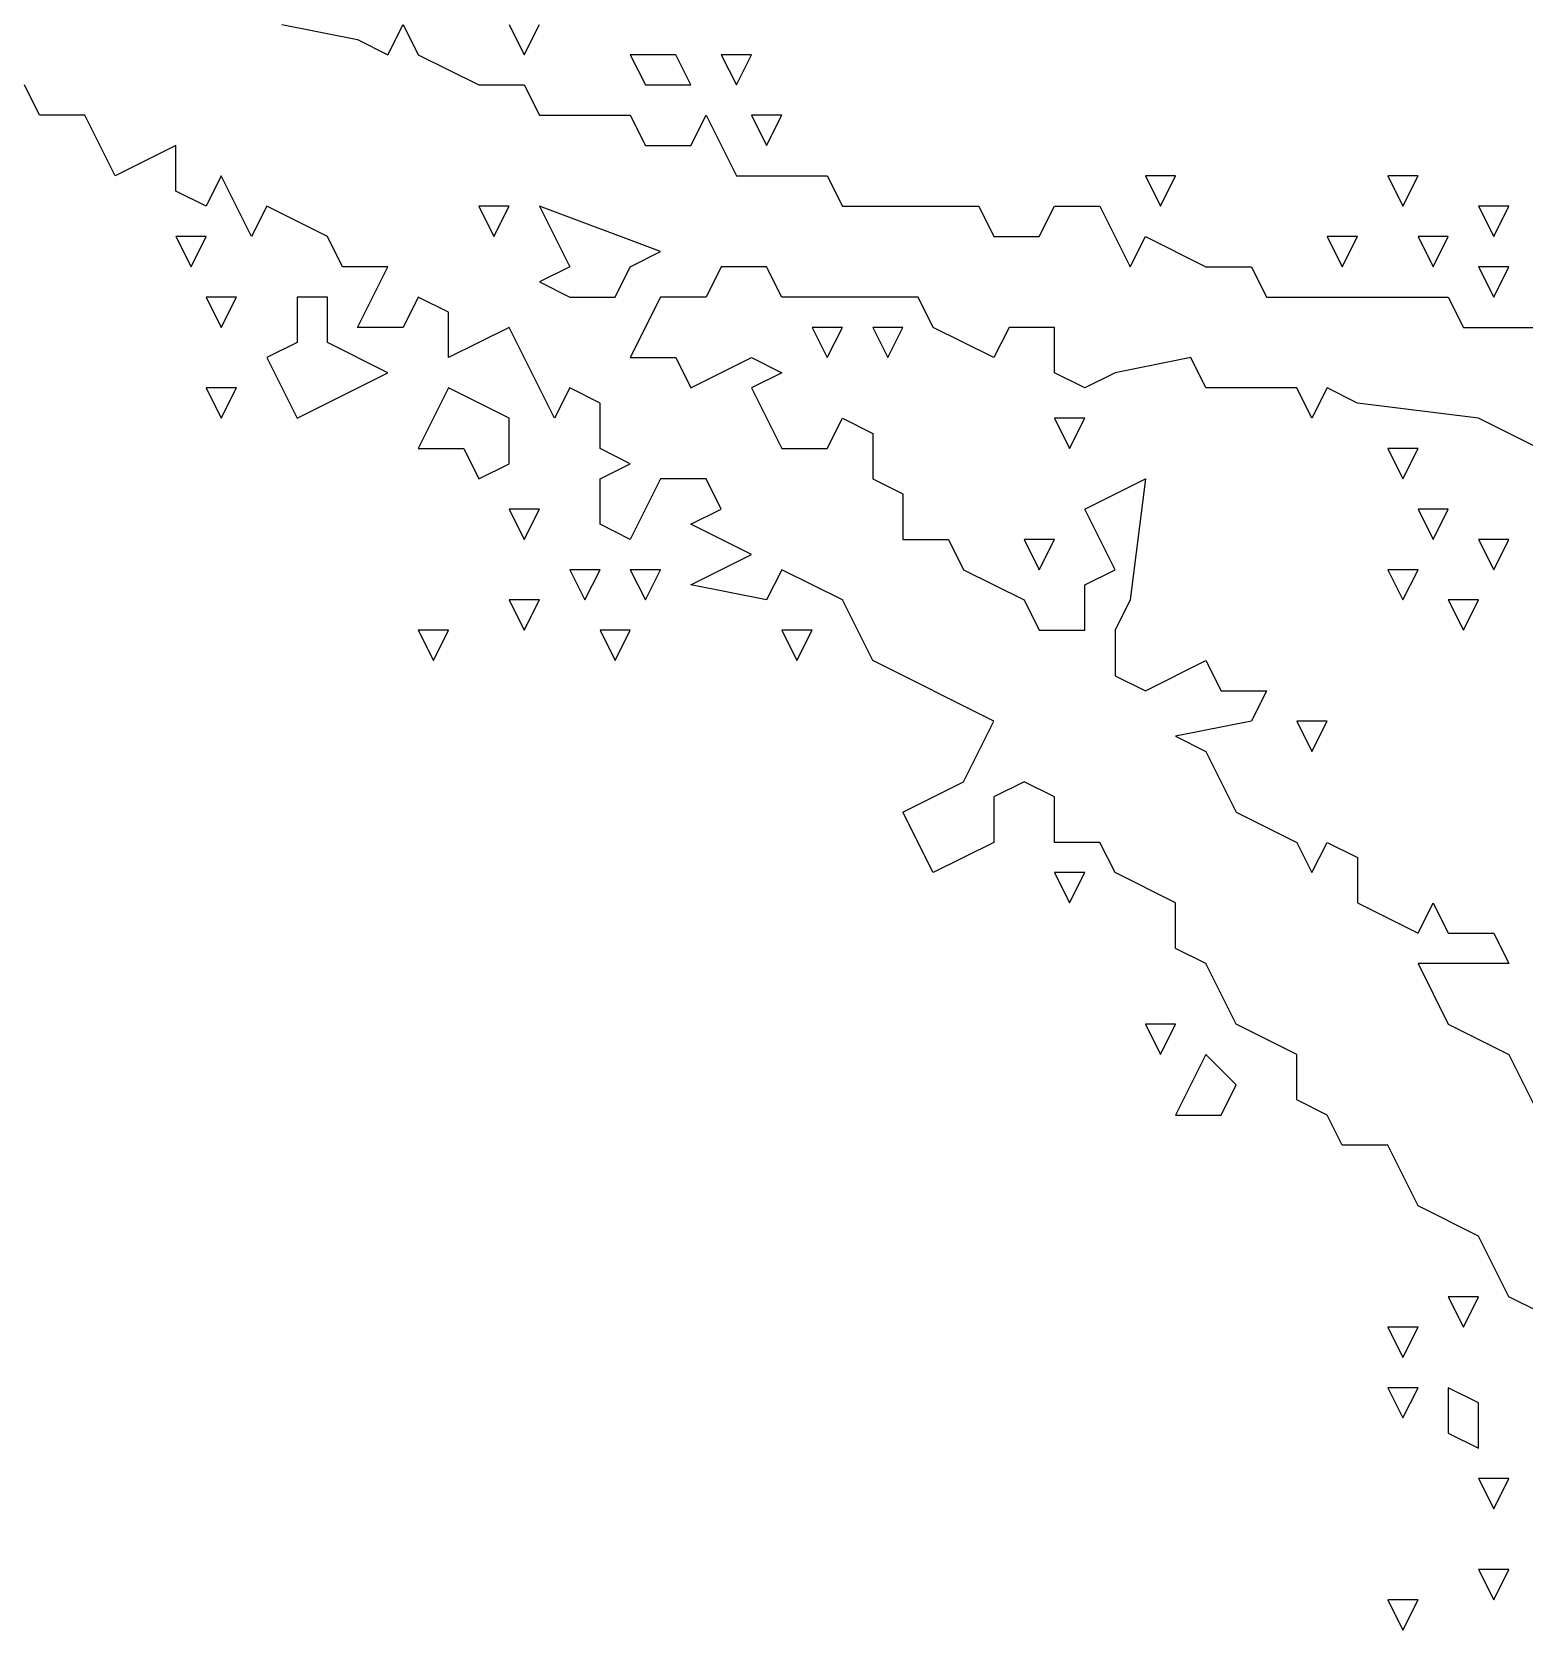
# Model space of a CAD drawing. Extents: x 2 to 124, y 0 to 170.
# Drawn here: x 43.43 to 51.35, y 85 to 93.49 of the extents above; entities that cross this region are included whole.
import ezdxf

# ---------------------------------------------------------------- set-up
doc = ezdxf.new("R2010")
doc.units = 0
doc.layers.add('Layer0', color=7, linetype='Continuous')

msp = doc.modelspace()

# ---------------------------------------------------------------- linework, layer by layer
at = {"layer": 'Layer0', "color": 5, "linetype": 'CONTINUOUS'}
for p, q in [((44.75379, 93.5322, 0.1), (45.15625, 93.4517, 0.1)), ((45.31723, 93.37121, 0.1), (45.39773, 93.5322, 0.1)), ((45.39773, 93.5322, 0.1), (45.47822, 93.37121, 0.1)), ((45.96117, 93.5322, 0.1), (46.04167, 93.37121, 0.1)), ((46.04167, 93.37121, 0.1), (46.12216, 93.5322, 0.1)), ((45.15625, 93.4517, 0.1), (45.31723, 93.37121, 0.1)), ((45.47822, 93.37121, 0.1), (45.80019, 93.21023, 0.1)), ((46.60511, 93.37121, 0.1), (46.68561, 93.21023, 0.1)), ((46.84659, 93.37121, 0.1), (46.60511, 93.37121, 0.1)), ((46.92708, 93.21023, 0.1), (46.84659, 93.37121, 0.1)), ((47.08807, 93.37121, 0.1), (47.16856, 93.21023, 0.1)), ((47.24905, 93.37121, 0.1), (47.08807, 93.37121, 0.1)), ((47.16856, 93.21023, 0.1), (47.24905, 93.37121, 0.1)), ((43.46591, 93.04924, 0.1), (43.38542, 93.21023, 0.1)), ((45.80019, 93.21023, 0.1), (46.04167, 93.21023, 0.1)), ((46.04167, 93.21023, 0.1), (46.12216, 93.04924, 0.1)), ((46.68561, 93.21023, 0.1), (46.92708, 93.21023, 0.1)), ((43.70739, 93.04924, 0.1), (43.46591, 93.04924, 0.1)), ((43.86837, 92.72727, 0.1), (43.70739, 93.04924, 0.1)), ((46.12216, 93.04924, 0.1), (46.60511, 93.04924, 0.1)), ((46.60511, 93.04924, 0.1), (46.68561, 92.88826, 0.1)), ((46.92708, 92.88826, 0.1), (47.00758, 93.04924, 0.1)), ((47.00758, 93.04924, 0.1), (47.16856, 92.72727, 0.1)), ((47.24905, 93.04924, 0.1), (47.32955, 92.88826, 0.1)), ((47.41004, 93.04924, 0.1), (47.24905, 93.04924, 0.1)), ((47.32955, 92.88826, 0.1), (47.41004, 93.04924, 0.1)), ((44.19034, 92.88826, 0.1), (43.86837, 92.72727, 0.1)), ((44.19034, 92.64678, 0.1), (44.19034, 92.88826, 0.1)), ((46.68561, 92.88826, 0.1), (46.92708, 92.88826, 0.1)), ((44.43182, 92.72727, 0.1), (44.35133, 92.56629, 0.1)), ((44.5928, 92.4053, 0.1), (44.43182, 92.72727, 0.1)), ((47.16856, 92.72727, 0.1), (47.65152, 92.72727, 0.1)), ((47.65152, 92.72727, 0.1), (47.73201, 92.56629, 0.1)), ((49.34186, 92.72727, 0.1), (49.42235, 92.56629, 0.1)), ((49.50284, 92.72727, 0.1), (49.34186, 92.72727, 0.1)), ((49.42235, 92.56629, 0.1), (49.50284, 92.72727, 0.1)), ((50.62973, 92.72727, 0.1), (50.71023, 92.56629, 0.1)), ((50.79072, 92.72727, 0.1), (50.62973, 92.72727, 0.1)), ((50.71023, 92.56629, 0.1), (50.79072, 92.72727, 0.1)), ((44.35133, 92.56629, 0.1), (44.19034, 92.64678, 0.1)), ((44.6733, 92.56629, 0.1), (44.5928, 92.4053, 0.1)), ((44.99527, 92.4053, 0.1), (44.6733, 92.56629, 0.1)), ((45.80019, 92.56629, 0.1), (45.88068, 92.4053, 0.1)), ((45.96117, 92.56629, 0.1), (45.80019, 92.56629, 0.1)), ((45.88068, 92.4053, 0.1), (45.96117, 92.56629, 0.1)), ((46.12216, 92.56629, 0.1), (46.28314, 92.24432, 0.1)), ((46.7661, 92.32481, 0.1), (46.12216, 92.56629, 0.1)), ((47.73201, 92.56629, 0.1), (48.45644, 92.56629, 0.1)), ((48.45644, 92.56629, 0.1), (48.53693, 92.4053, 0.1)), ((48.77841, 92.4053, 0.1), (48.8589, 92.56629, 0.1)), ((48.8589, 92.56629, 0.1), (49.10038, 92.56629, 0.1)), ((49.10038, 92.56629, 0.1), (49.26136, 92.24432, 0.1)), ((51.11269, 92.56629, 0.1), (51.19318, 92.4053, 0.1)), ((51.27367, 92.56629, 0.1), (51.11269, 92.56629, 0.1)), ((51.19318, 92.4053, 0.1), (51.27367, 92.56629, 0.1)), ((44.19034, 92.4053, 0.1), (44.27083, 92.24432, 0.1)), ((44.35133, 92.4053, 0.1), (44.19034, 92.4053, 0.1)), ((44.27083, 92.24432, 0.1), (44.35133, 92.4053, 0.1)), ((45.07576, 92.24432, 0.1), (44.99527, 92.4053, 0.1)), ((48.53693, 92.4053, 0.1), (48.77841, 92.4053, 0.1)), ((49.26136, 92.24432, 0.1), (49.34186, 92.4053, 0.1)), ((49.34186, 92.4053, 0.1), (49.66383, 92.24432, 0.1)), ((50.30777, 92.4053, 0.1), (50.38826, 92.24432, 0.1)), ((50.46875, 92.4053, 0.1), (50.30777, 92.4053, 0.1)), ((50.38826, 92.24432, 0.1), (50.46875, 92.4053, 0.1)), ((50.79072, 92.4053, 0.1), (50.87121, 92.24432, 0.1)), ((50.9517, 92.4053, 0.1), (50.79072, 92.4053, 0.1)), ((50.87121, 92.24432, 0.1), (50.9517, 92.4053, 0.1)), ((46.60511, 92.24432, 0.1), (46.7661, 92.32481, 0.1)), ((45.31723, 92.24432, 0.1), (45.07576, 92.24432, 0.1)), ((45.15625, 91.92235, 0.1), (45.31723, 92.24432, 0.1)), ((46.28314, 92.24432, 0.1), (46.12216, 92.16383, 0.1)), ((46.52462, 92.08333, 0.1), (46.60511, 92.24432, 0.1)), ((47.08807, 92.24432, 0.1), (47.00758, 92.08333, 0.1)), ((47.32955, 92.24432, 0.1), (47.08807, 92.24432, 0.1)), ((47.41004, 92.08333, 0.1), (47.32955, 92.24432, 0.1)), ((49.66383, 92.24432, 0.1), (49.9053, 92.24432, 0.1)), ((49.9053, 92.24432, 0.1), (49.9858, 92.08333, 0.1)), ((51.11269, 92.24432, 0.1), (51.19318, 92.08333, 0.1)), ((51.27367, 92.24432, 0.1), (51.11269, 92.24432, 0.1)), ((51.19318, 92.08333, 0.1), (51.27367, 92.24432, 0.1)), ((46.12216, 92.16383, 0.1), (46.28314, 92.08333, 0.1)), ((44.35133, 92.08333, 0.1), (44.43182, 91.92235, 0.1)), ((44.51231, 92.08333, 0.1), (44.35133, 92.08333, 0.1)), ((44.43182, 91.92235, 0.1), (44.51231, 92.08333, 0.1)), ((44.83428, 92.08333, 0.1), (44.83428, 91.84186, 0.1)), ((44.99527, 92.08333, 0.1), (44.83428, 92.08333, 0.1)), ((44.99527, 91.84186, 0.1), (44.99527, 92.08333, 0.1)), ((45.47822, 92.08333, 0.1), (45.39773, 91.92235, 0.1)), ((45.6392, 92.00284, 0.1), (45.47822, 92.08333, 0.1)), ((46.28314, 92.08333, 0.1), (46.52462, 92.08333, 0.1)), ((46.7661, 92.08333, 0.1), (46.60511, 91.76136, 0.1)), ((47.00758, 92.08333, 0.1), (46.7661, 92.08333, 0.1)), ((48.13447, 92.08333, 0.1), (47.41004, 92.08333, 0.1)), ((48.21496, 91.92235, 0.1), (48.13447, 92.08333, 0.1)), ((49.9858, 92.08333, 0.1), (50.9517, 92.08333, 0.1)), ((50.9517, 92.08333, 0.1), (51.0322, 91.92235, 0.1)), ((45.6392, 91.76136, 0.1), (45.6392, 92.00284, 0.1)), ((45.39773, 91.92235, 0.1), (45.15625, 91.92235, 0.1)), ((45.96117, 91.92235, 0.1), (45.6392, 91.76136, 0.1)), ((46.20265, 91.43939, 0.1), (45.96117, 91.92235, 0.1)), ((47.57102, 91.92235, 0.1), (47.65152, 91.76136, 0.1)), ((47.73201, 91.92235, 0.1), (47.57102, 91.92235, 0.1)), ((47.65152, 91.76136, 0.1), (47.73201, 91.92235, 0.1)), ((47.89299, 91.92235, 0.1), (47.97348, 91.76136, 0.1)), ((48.05398, 91.92235, 0.1), (47.89299, 91.92235, 0.1)), ((47.97348, 91.76136, 0.1), (48.05398, 91.92235, 0.1)), ((48.53693, 91.76136, 0.1), (48.21496, 91.92235, 0.1)), ((48.61742, 91.92235, 0.1), (48.53693, 91.76136, 0.1)), ((48.8589, 91.92235, 0.1), (48.61742, 91.92235, 0.1)), ((48.8589, 91.68087, 0.1), (48.8589, 91.92235, 0.1)), ((51.0322, 91.92235, 0.1), (51.99811, 91.92235, 0.1)), ((44.83428, 91.84186, 0.1), (44.6733, 91.76136, 0.1)), ((45.31723, 91.68087, 0.1), (44.99527, 91.84186, 0.1)), ((44.6733, 91.76136, 0.1), (44.83428, 91.43939, 0.1)), ((46.60511, 91.76136, 0.1), (46.84659, 91.76136, 0.1)), ((46.84659, 91.76136, 0.1), (46.92708, 91.60038, 0.1)), ((46.92708, 91.60038, 0.1), (47.24905, 91.76136, 0.1)), ((47.24905, 91.76136, 0.1), (47.41004, 91.68087, 0.1)), ((49.58333, 91.76136, 0.1), (49.18087, 91.68087, 0.1)), ((49.66383, 91.60038, 0.1), (49.58333, 91.76136, 0.1)), ((44.83428, 91.43939, 0.1), (45.31723, 91.68087, 0.1)), ((47.41004, 91.68087, 0.1), (47.24905, 91.60038, 0.1)), ((49.01989, 91.60038, 0.1), (48.8589, 91.68087, 0.1)), ((49.18087, 91.68087, 0.1), (49.01989, 91.60038, 0.1)), ((44.35133, 91.60038, 0.1), (44.43182, 91.43939, 0.1)), ((44.51231, 91.60038, 0.1), (44.35133, 91.60038, 0.1)), ((44.43182, 91.43939, 0.1), (44.51231, 91.60038, 0.1)), ((45.6392, 91.60038, 0.1), (45.47822, 91.27841, 0.1)), ((45.96117, 91.43939, 0.1), (45.6392, 91.60038, 0.1)), ((46.28314, 91.60038, 0.1), (46.20265, 91.43939, 0.1)), ((46.44413, 91.51989, 0.1), (46.28314, 91.60038, 0.1)), ((47.24905, 91.60038, 0.1), (47.41004, 91.27841, 0.1)), ((50.14678, 91.60038, 0.1), (49.66383, 91.60038, 0.1)), ((50.22727, 91.43939, 0.1), (50.14678, 91.60038, 0.1)), ((50.30777, 91.60038, 0.1), (50.22727, 91.43939, 0.1)), ((50.46875, 91.51989, 0.1), (50.30777, 91.60038, 0.1)), ((46.44413, 91.27841, 0.1), (46.44413, 91.51989, 0.1)), ((51.11269, 91.43939, 0.1), (50.46875, 91.51989, 0.1)), ((45.96117, 91.19792, 0.1), (45.96117, 91.43939, 0.1)), ((47.65152, 91.27841, 0.1), (47.73201, 91.43939, 0.1)), ((47.73201, 91.43939, 0.1), (47.89299, 91.3589, 0.1)), ((48.8589, 91.43939, 0.1), (48.93939, 91.27841, 0.1)), ((49.01989, 91.43939, 0.1), (48.8589, 91.43939, 0.1)), ((48.93939, 91.27841, 0.1), (49.01989, 91.43939, 0.1)), ((51.43466, 91.27841, 0.1), (51.11269, 91.43939, 0.1)), ((47.89299, 91.3589, 0.1), (47.89299, 91.11742, 0.1)), ((45.47822, 91.27841, 0.1), (45.7197, 91.27841, 0.1)), ((45.7197, 91.27841, 0.1), (45.80019, 91.11742, 0.1)), ((46.60511, 91.19792, 0.1), (46.44413, 91.27841, 0.1)), ((47.41004, 91.27841, 0.1), (47.65152, 91.27841, 0.1)), ((50.62973, 91.27841, 0.1), (50.71023, 91.11742, 0.1)), ((50.79072, 91.27841, 0.1), (50.62973, 91.27841, 0.1)), ((50.71023, 91.11742, 0.1), (50.79072, 91.27841, 0.1)), ((45.80019, 91.11742, 0.1), (45.96117, 91.19792, 0.1)), ((46.44413, 91.11742, 0.1), (46.60511, 91.19792, 0.1)), ((46.44413, 90.87595, 0.1), (46.44413, 91.11742, 0.1)), ((46.7661, 91.11742, 0.1), (46.60511, 90.79545, 0.1)), ((47.00758, 91.11742, 0.1), (46.7661, 91.11742, 0.1)), ((47.08807, 90.95644, 0.1), (47.00758, 91.11742, 0.1)), ((47.89299, 91.11742, 0.1), (48.05398, 91.03693, 0.1)), ((48.05398, 91.03693, 0.1), (48.05398, 90.79545, 0.1)), ((49.01989, 90.95644, 0.1), (49.34186, 91.11742, 0.1)), ((49.34186, 91.11742, 0.1), (49.26136, 90.47348, 0.1)), ((45.96117, 90.95644, 0.1), (46.04167, 90.79545, 0.1)), ((46.12216, 90.95644, 0.1), (45.96117, 90.95644, 0.1)), ((46.04167, 90.79545, 0.1), (46.12216, 90.95644, 0.1)), ((46.92708, 90.87595, 0.1), (47.08807, 90.95644, 0.1)), ((49.18087, 90.63447, 0.1), (49.01989, 90.95644, 0.1)), ((50.79072, 90.95644, 0.1), (50.87121, 90.79545, 0.1)), ((50.9517, 90.95644, 0.1), (50.79072, 90.95644, 0.1)), ((50.87121, 90.79545, 0.1), (50.9517, 90.95644, 0.1)), ((46.60511, 90.79545, 0.1), (46.44413, 90.87595, 0.1)), ((47.24905, 90.71496, 0.1), (46.92708, 90.87595, 0.1)), ((48.05398, 90.79545, 0.1), (48.29545, 90.79545, 0.1)), ((48.29545, 90.79545, 0.1), (48.37595, 90.63447, 0.1)), ((48.69792, 90.79545, 0.1), (48.77841, 90.63447, 0.1)), ((48.8589, 90.79545, 0.1), (48.69792, 90.79545, 0.1)), ((48.77841, 90.63447, 0.1), (48.8589, 90.79545, 0.1)), ((51.11269, 90.79545, 0.1), (51.19318, 90.63447, 0.1)), ((51.27367, 90.79545, 0.1), (51.11269, 90.79545, 0.1)), ((51.19318, 90.63447, 0.1), (51.27367, 90.79545, 0.1)), ((46.92708, 90.55398, 0.1), (47.24905, 90.71496, 0.1)), ((46.28314, 90.63447, 0.1), (46.36364, 90.47348, 0.1)), ((46.44413, 90.63447, 0.1), (46.28314, 90.63447, 0.1)), ((46.36364, 90.47348, 0.1), (46.44413, 90.63447, 0.1)), ((46.60511, 90.63447, 0.1), (46.68561, 90.47348, 0.1)), ((46.7661, 90.63447, 0.1), (46.60511, 90.63447, 0.1)), ((46.68561, 90.47348, 0.1), (46.7661, 90.63447, 0.1)), ((47.41004, 90.63447, 0.1), (47.32955, 90.47348, 0.1)), ((47.73201, 90.47348, 0.1), (47.41004, 90.63447, 0.1)), ((48.37595, 90.63447, 0.1), (48.69792, 90.47348, 0.1)), ((49.01989, 90.55398, 0.1), (49.18087, 90.63447, 0.1)), ((50.62973, 90.63447, 0.1), (50.71023, 90.47348, 0.1)), ((50.79072, 90.63447, 0.1), (50.62973, 90.63447, 0.1)), ((50.71023, 90.47348, 0.1), (50.79072, 90.63447, 0.1)), ((47.32955, 90.47348, 0.1), (46.92708, 90.55398, 0.1)), ((49.01989, 90.3125, 0.1), (49.01989, 90.55398, 0.1)), ((45.96117, 90.47348, 0.1), (46.04167, 90.3125, 0.1)), ((46.12216, 90.47348, 0.1), (45.96117, 90.47348, 0.1)), ((46.04167, 90.3125, 0.1), (46.12216, 90.47348, 0.1)), ((47.89299, 90.15152, 0.1), (47.73201, 90.47348, 0.1)), ((48.69792, 90.47348, 0.1), (48.77841, 90.3125, 0.1)), ((49.26136, 90.47348, 0.1), (49.18087, 90.3125, 0.1)), ((50.9517, 90.47348, 0.1), (51.0322, 90.3125, 0.1)), ((51.11269, 90.47348, 0.1), (50.9517, 90.47348, 0.1)), ((51.0322, 90.3125, 0.1), (51.11269, 90.47348, 0.1)), ((45.47822, 90.3125, 0.1), (45.55871, 90.15152, 0.1)), ((45.6392, 90.3125, 0.1), (45.47822, 90.3125, 0.1)), ((45.55871, 90.15152, 0.1), (45.6392, 90.3125, 0.1)), ((46.44413, 90.3125, 0.1), (46.52462, 90.15152, 0.1)), ((46.60511, 90.3125, 0.1), (46.44413, 90.3125, 0.1)), ((46.52462, 90.15152, 0.1), (46.60511, 90.3125, 0.1)), ((47.41004, 90.3125, 0.1), (47.49053, 90.15152, 0.1)), ((47.57102, 90.3125, 0.1), (47.41004, 90.3125, 0.1)), ((47.49053, 90.15152, 0.1), (47.57102, 90.3125, 0.1)), ((48.77841, 90.3125, 0.1), (49.01989, 90.3125, 0.1)), ((49.18087, 90.3125, 0.1), (49.18087, 90.07102, 0.1)), ((48.53693, 89.82955, 0.1), (47.89299, 90.15152, 0.1)), ((49.34186, 89.99053, 0.1), (49.66383, 90.15152, 0.1)), ((49.66383, 90.15152, 0.1), (49.74432, 89.99053, 0.1)), ((49.18087, 90.07102, 0.1), (49.34186, 89.99053, 0.1)), ((49.74432, 89.99053, 0.1), (49.9858, 89.99053, 0.1)), ((49.9858, 89.99053, 0.1), (49.9053, 89.82955, 0.1)), ((48.37595, 89.50758, 0.1), (48.53693, 89.82955, 0.1)), ((49.9053, 89.82955, 0.1), (49.50284, 89.74905, 0.1)), ((50.14678, 89.82955, 0.1), (50.22727, 89.66856, 0.1)), ((50.30777, 89.82955, 0.1), (50.14678, 89.82955, 0.1)), ((50.22727, 89.66856, 0.1), (50.30777, 89.82955, 0.1)), ((49.50284, 89.74905, 0.1), (49.66383, 89.66856, 0.1)), ((49.66383, 89.66856, 0.1), (49.82481, 89.34659, 0.1)), ((48.05398, 89.34659, 0.1), (48.37595, 89.50758, 0.1)), ((48.69792, 89.50758, 0.1), (48.53693, 89.42708, 0.1)), ((48.8589, 89.42708, 0.1), (48.69792, 89.50758, 0.1)), ((48.53693, 89.42708, 0.1), (48.53693, 89.18561, 0.1)), ((48.8589, 89.18561, 0.1), (48.8589, 89.42708, 0.1)), ((48.21496, 89.02462, 0.1), (48.05398, 89.34659, 0.1)), ((49.82481, 89.34659, 0.1), (50.14678, 89.18561, 0.1)), ((48.53693, 89.18561, 0.1), (48.21496, 89.02462, 0.1)), ((49.10038, 89.18561, 0.1), (48.8589, 89.18561, 0.1)), ((49.18087, 89.02462, 0.1), (49.10038, 89.18561, 0.1)), ((50.14678, 89.18561, 0.1), (50.22727, 89.02462, 0.1)), ((50.22727, 89.02462, 0.1), (50.30777, 89.18561, 0.1)), ((50.30777, 89.18561, 0.1), (50.46875, 89.10511, 0.1)), ((50.46875, 89.10511, 0.1), (50.46875, 88.86364, 0.1)), ((48.8589, 89.02462, 0.1), (48.93939, 88.86364, 0.1)), ((49.01989, 89.02462, 0.1), (48.8589, 89.02462, 0.1)), ((48.93939, 88.86364, 0.1), (49.01989, 89.02462, 0.1)), ((49.50284, 88.86364, 0.1), (49.18087, 89.02462, 0.1)), ((49.50284, 88.62216, 0.1), (49.50284, 88.86364, 0.1)), ((50.46875, 88.86364, 0.1), (50.79072, 88.70265, 0.1)), ((50.79072, 88.70265, 0.1), (50.87121, 88.86364, 0.1)), ((50.87121, 88.86364, 0.1), (50.9517, 88.70265, 0.1)), ((50.9517, 88.70265, 0.1), (51.19318, 88.70265, 0.1)), ((51.19318, 88.70265, 0.1), (51.27367, 88.54167, 0.1)), ((49.66383, 88.54167, 0.1), (49.50284, 88.62216, 0.1)), ((49.82481, 88.2197, 0.1), (49.66383, 88.54167, 0.1)), ((51.27367, 88.54167, 0.1), (50.79072, 88.54167, 0.1)), ((50.79072, 88.54167, 0.1), (50.9517, 88.2197, 0.1)), ((49.34186, 88.2197, 0.1), (49.42235, 88.05871, 0.1)), ((49.50284, 88.2197, 0.1), (49.34186, 88.2197, 0.1)), ((49.42235, 88.05871, 0.1), (49.50284, 88.2197, 0.1)), ((50.14678, 88.05871, 0.1), (49.82481, 88.2197, 0.1)), ((50.9517, 88.2197, 0.1), (51.27367, 88.05871, 0.1)), ((49.66383, 88.05871, 0.1), (49.50284, 87.73674, 0.1)), ((49.82481, 87.89773, 0.1), (49.66383, 88.05871, 0.1)), ((50.14678, 87.81723, 0.1), (50.14678, 88.05871, 0.1)), ((51.27367, 88.05871, 0.1), (51.43466, 87.73674, 0.1)), ((49.74432, 87.73674, 0.1), (49.82481, 87.89773, 0.1)), ((50.30777, 87.73674, 0.1), (50.14678, 87.81723, 0.1)), ((49.50284, 87.73674, 0.1), (49.74432, 87.73674, 0.1)), ((50.38826, 87.57576, 0.1), (50.30777, 87.73674, 0.1)), ((50.62973, 87.57576, 0.1), (50.38826, 87.57576, 0.1)), ((50.79072, 87.25379, 0.1), (50.62973, 87.57576, 0.1)), ((51.11269, 87.0928, 0.1), (50.79072, 87.25379, 0.1)), ((51.27367, 86.77083, 0.1), (51.11269, 87.0928, 0.1)), ((50.9517, 86.77083, 0.1), (51.0322, 86.60985, 0.1)), ((51.11269, 86.77083, 0.1), (50.9517, 86.77083, 0.1)), ((51.0322, 86.60985, 0.1), (51.11269, 86.77083, 0.1)), ((51.43466, 86.69034, 0.1), (51.27367, 86.77083, 0.1)), ((50.62973, 86.60985, 0.1), (50.71023, 86.44886, 0.1)), ((50.79072, 86.60985, 0.1), (50.62973, 86.60985, 0.1)), ((50.71023, 86.44886, 0.1), (50.79072, 86.60985, 0.1)), ((50.62973, 86.28788, 0.1), (50.71023, 86.12689, 0.1)), ((50.79072, 86.28788, 0.1), (50.62973, 86.28788, 0.1)), ((50.71023, 86.12689, 0.1), (50.79072, 86.28788, 0.1)), ((50.9517, 86.28788, 0.1), (50.9517, 86.0464, 0.1)), ((51.11269, 86.20739, 0.1), (50.9517, 86.28788, 0.1)), ((51.11269, 85.96591, 0.1), (51.11269, 86.20739, 0.1)), ((50.9517, 86.0464, 0.1), (51.11269, 85.96591, 0.1)), ((51.11269, 85.80492, 0.1), (51.19318, 85.64394, 0.1)), ((51.27367, 85.80492, 0.1), (51.11269, 85.80492, 0.1)), ((51.19318, 85.64394, 0.1), (51.27367, 85.80492, 0.1)), ((51.11269, 85.32197, 0.1), (51.19318, 85.16098, 0.1)), ((51.27367, 85.32197, 0.1), (51.11269, 85.32197, 0.1)), ((51.19318, 85.16098, 0.1), (51.27367, 85.32197, 0.1)), ((50.62973, 85.16098, 0.1), (50.71023, 85, 0.1)), ((50.79072, 85.16098, 0.1), (50.62973, 85.16098, 0.1)), ((50.71023, 85, 0.1), (50.79072, 85.16098, 0.1))]:
    msp.add_line(p, q, dxfattribs=at)

doc.saveas('drawing.dxf')
